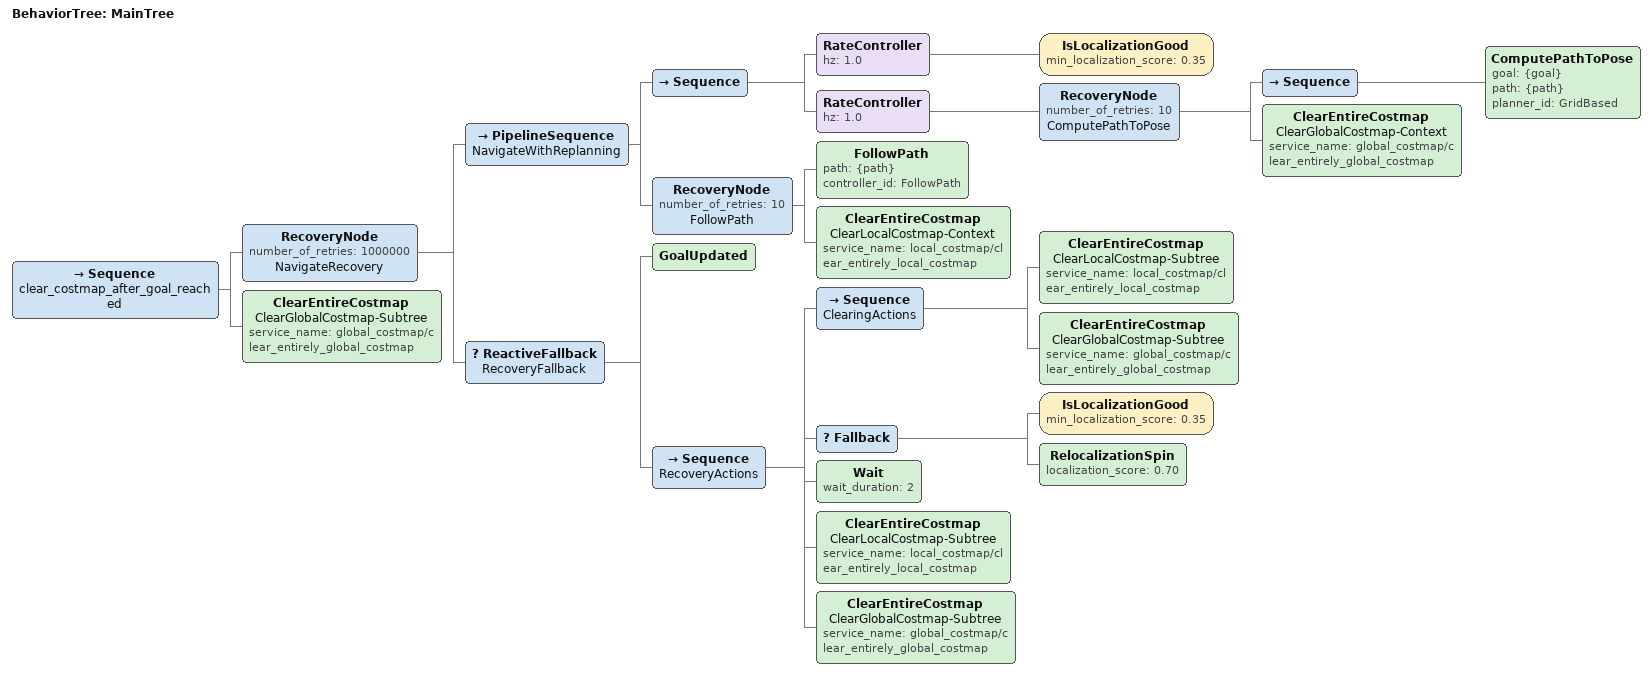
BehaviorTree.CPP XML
<!--
  This Behavior Tree follows a dynamic pose to a certain distance
-->

<root main_tree_to_execute="MainTree">
  <BehaviorTree ID="MainTree">
    <Sequence name="clear_costmap_after_goal_reached">
      <RecoveryNode number_of_retries="1000000" name="NavigateRecovery">
        <PipelineSequence name="NavigateWithReplanning">
          <Sequence>
            <RateController hz="1.0">
              <IsLocalizationGood min_localization_score = "0.35"/>
            </RateController>
            <RateController hz="1.0">
              <RecoveryNode number_of_retries="10" name="ComputePathToPose">
                <Sequence>
                  <ComputePathToPose goal="{goal}" path="{path}" planner_id="GridBased"/>
                </Sequence>
                <ClearEntireCostmap name="ClearGlobalCostmap-Context" service_name="global_costmap/clear_entirely_global_costmap"/>
              </RecoveryNode>
            </RateController>
          </Sequence>
          <RecoveryNode number_of_retries="10" name="FollowPath">
              <FollowPath path="{path}" controller_id="FollowPath"/>
              <ClearEntireCostmap name="ClearLocalCostmap-Context" service_name="local_costmap/clear_entirely_local_costmap"/>
          </RecoveryNode>
        </PipelineSequence>
        <ReactiveFallback name="RecoveryFallback">
          <GoalUpdated/>
          <Sequence name="RecoveryActions">
            <Sequence name="ClearingActions">
              <ClearEntireCostmap name="ClearLocalCostmap-Subtree" service_name="local_costmap/clear_entirely_local_costmap"/>
              <ClearEntireCostmap name="ClearGlobalCostmap-Subtree" service_name="global_costmap/clear_entirely_global_costmap"/>
            </Sequence>
            <Fallback>
              <IsLocalizationGood min_localization_score = "0.35"/>
              <RelocalizationSpin localization_score = "0.70"/>
            </Fallback>
            <Wait wait_duration="2"/>
            <ClearEntireCostmap name="ClearLocalCostmap-Subtree" service_name="local_costmap/clear_entirely_local_costmap"/>
            <ClearEntireCostmap name="ClearGlobalCostmap-Subtree" service_name="global_costmap/clear_entirely_global_costmap"/>
          </Sequence>
        </ReactiveFallback>
      </RecoveryNode>
      <ClearEntireCostmap name="ClearGlobalCostmap-Subtree" service_name="global_costmap/clear_entirely_global_costmap"/>
    </Sequence>
  </BehaviorTree>
</root>
